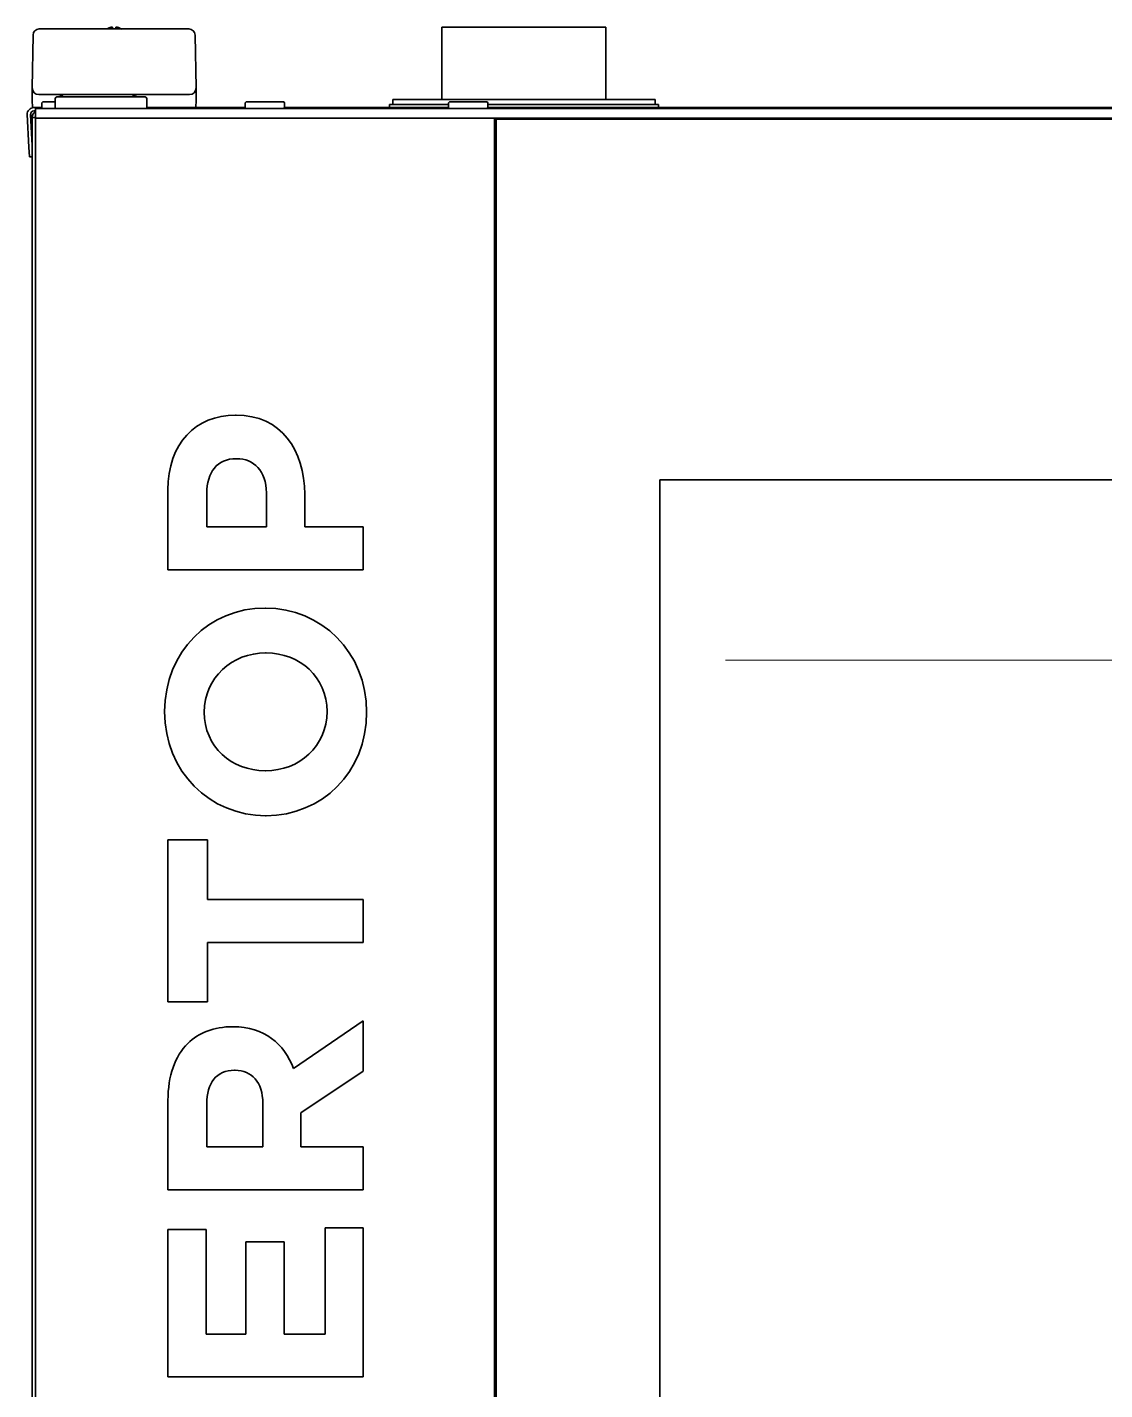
# Model space of a CAD drawing. Extents: x 5997 to 10491, y -672 to 3388.
# Drawn here: x 8371.6 to 8700.2, y 1697.4 to 2112.8 of the extents above; entities that cross this region are included whole.
import ezdxf

# ---------------------------------------------------------------- set-up
doc = ezdxf.new("R2010")
doc.units = 0
doc.header["$LTSCALE"] = 5
doc.layers.get('0').update_dxf_attribs({"linetype": 'CONTINUOUS', "lineweight": 0})
doc.layers.add('1', color=7, linetype='CONTINUOUS', true_color=0xffffff)

msp = doc.modelspace()

# ---------------------------------------------------------------- linework, layer by layer
at = {"color": 2, "linetype": 'Continuous'}
msp.add_line((8584.57, 1919.83), (9022.57, 1919.83), dxfattribs=at)
at = {"layer": '1', "color": 7, "linetype": 'Continuous', "lineweight": 35}
for p, q in [((8373.07, 2094.33), (8373.35, 2110.46)), ((8375.25, 2112.33), (8380.35, 2112.33)), ((8380.35, 2112.33), (8415.79, 2112.33)), ((8415.79, 2112.33), (8420.89, 2112.33)), ((8422.79, 2110.46), (8423.07, 2094.33)), ((8548.07, 2112.83), (8498.07, 2112.83)), ((8498.07, 2112.83), (8498.07, 2090.82)), ((8548.07, 2090.82), (8548.07, 2112.83)), ((8373.08, 2094.26), (8373.07, 2094.33)), ((8373.07, 2094.32), (8373.07, 2094.33)), ((8373.08, 2094.18), (8373.07, 2094.26)), ((8373.08, 2090.19), (8373.08, 2094.18)), ((8423.07, 2094.33), (8423.07, 2094.26)), ((8423.07, 2094.33), (8423.07, 2094.32)), ((8423.07, 2090.33), (8423.07, 2094.29)), ((8423.07, 2094.29), (8423.07, 2094.18)), ((8423.07, 2094.18), (8423.07, 2090.19)), ((8373.13, 2088.81), (8373.08, 2090.19)), ((8380.07, 2092.33), (8375.07, 2092.33)), ((8376.32, 2090.08), (8376.07, 2089.83)), ((8376.07, 2089.83), (8376.07, 2088.33)), ((8380.11, 2090.08), (8376.32, 2090.08)), ((8416.07, 2092.33), (8380.07, 2092.33)), ((8380.13, 2091.08), (8380.07, 2088.08)), ((8394.07, 2091.58), (8380.63, 2091.58)), ((8407.52, 2091.58), (8394.07, 2091.58)), ((8408.07, 2088.08), (8408.02, 2091.08)), ((8421.07, 2092.33), (8416.07, 2092.33)), ((8423.07, 2090.19), (8423.02, 2088.81)), ((8423.07, 2090.19), (8423.07, 2090.33)), ((8438.32, 2090.08), (8438.07, 2089.83)), ((8438.07, 2089.83), (8438.07, 2088.33)), ((8449.82, 2090.08), (8438.32, 2090.08)), ((8450.07, 2089.83), (8449.82, 2090.08)), ((8450.07, 2088.33), (8450.07, 2089.83)), ((8483.07, 2090.83), (8563.07, 2090.83)), ((8483.07, 2090.83), (8483.07, 2089.33)), ((8500.32, 2090.08), (8500.07, 2089.83)), ((8500.07, 2089.83), (8500.07, 2088.33)), ((8511.82, 2090.08), (8500.32, 2090.08)), ((8512.07, 2089.83), (8511.82, 2090.08)), ((8512.07, 2088.33), (8512.07, 2089.83)), ((8563.07, 2089.33), (8563.07, 2090.83)), ((8371.58, 2086.22), (8372.09, 2076.32)), ((8372.57, 2086.27), (8373.07, 2076.76)), ((8372.63, 2086.66), (8373.07, 2078.19)), ((8373.57, 2088.33), (8373.63, 2088.33)), ((8374.07, 2087.33), (8373.57, 2087.33)), ((8375.08, 2088.33), (8373.63, 2088.33)), ((8374.07, 2088.08), (8376.07, 2088.08)), ((8374.07, 2088.08), (8374.07, 2085.08)), ((8374.57, 2088.33), (8374.57, 2088.08)), ((8376.07, 2088.33), (8375.08, 2088.33)), ((8376.07, 2088.33), (8376.32, 2088.08)), ((8376.07, 2088.08), (9230.07, 2088.08)), ((8421.07, 2088.33), (8408.07, 2088.33)), ((8422.52, 2088.33), (8421.07, 2088.33)), ((8438.08, 2088.33), (8422.52, 2088.33)), ((8438.07, 2088.33), (8438.32, 2088.08)), ((8449.82, 2088.08), (8450.07, 2088.33)), ((8450.08, 2088.33), (8500.07, 2088.33)), ((8482.07, 2089.33), (8500.07, 2089.33)), ((8482.07, 2089.33), (8482.07, 2088.33)), ((8500.07, 2088.33), (8500.32, 2088.08)), ((8511.82, 2088.08), (8512.07, 2088.33)), ((8512.08, 2089.33), (8564.07, 2089.33)), ((9094.06, 2088.33), (8512.08, 2088.33)), ((8564.07, 2088.33), (8564.07, 2089.33)), ((8373.07, 1373.93), (8373.07, 2085.33)), ((8374.07, 2085.33), (8373.07, 2085.33)), ((8376.07, 2085.08), (8374.07, 2085.08)), ((8374.07, 1400.58), (8374.07, 2085.08)), ((8374.07, 2085.08), (8374.07, 2085.08)), ((8376.07, 2085.08), (8512.07, 2085.08)), ((8512.07, 2085.08), (9230.07, 2085.08)), ((8514.07, 1400.58), (8514.07, 2085.08)), ((8514.57, 2084.83), (8514.57, 1400.83)), ((9091.57, 2084.83), (8514.57, 2084.83)), ((8515.07, 2085.08), (8515.07, 2084.83)), ((8515.55, 2084.83), (8515.55, 2085.08)), ((8515.57, 2084.83), (8515.57, 2085.08)), ((8549.57, 2085.08), (8549.57, 2084.83)), ((8372.25, 2073.33), (8372.09, 2076.32)), ((8372.25, 2073.33), (8373.07, 2073.37)), ((8435.26, 1994.58), (8435.09, 1994.58)), ((8435.35, 1981.3), (8435.52, 1981.3)), ((8564.57, 1510.83), (8564.57, 1974.83)), ((8564.57, 1974.83), (9041.57, 1974.83)), ((8414.5, 1971.77), (8414.5, 1947.43)), ((8426.33, 1960.53), (8426.33, 1970.66)), ((8444.54, 1970.92), (8444.54, 1960.53)), ((8456.2, 1960.53), (8456.2, 1970.49)), ((8444.54, 1960.53), (8426.33, 1960.53)), ((8474.07, 1960.53), (8456.2, 1960.53)), ((8474.07, 1947.43), (8474.07, 1960.53)), ((8414.5, 1947.43), (8474.07, 1947.43)), ((8444.29, 1935.77), (8444.12, 1935.77)), ((8444.29, 1922.07), (8444.46, 1922.07)), ((8444.29, 1886.15), (8444.12, 1886.15)), ((8444.29, 1872.45), (8444.46, 1872.45)), ((8414.5, 1865.04), (8414.5, 1815.68)), ((8426.58, 1865.04), (8414.5, 1865.04)), ((8426.58, 1846.92), (8426.58, 1865.04)), ((8474.07, 1846.92), (8426.58, 1846.92)), ((8474.07, 1833.81), (8474.07, 1846.92)), ((8426.58, 1833.81), (8474.07, 1833.81)), ((8426.58, 1815.68), (8426.58, 1833.81)), ((8414.5, 1815.68), (8426.58, 1815.68)), ((8434.33, 1808.11), (8434.16, 1808.11)), ((8474.07, 1809.9), (8452.8, 1795.34)), ((8474.07, 1794.58), (8474.07, 1809.9)), ((8434.84, 1794.83), (8435.01, 1794.83)), ((8455.01, 1781.81), (8474.07, 1794.58)), ((8414.5, 1785.64), (8414.5, 1758.41)), ((8426.33, 1771.51), (8426.33, 1784.53)), ((8443.43, 1784.79), (8443.43, 1771.51)), ((8455.01, 1771.51), (8455.01, 1781.81)), ((8443.43, 1771.51), (8426.33, 1771.51)), ((8474.07, 1771.51), (8455.01, 1771.51)), ((8474.07, 1758.41), (8474.07, 1771.51)), ((8414.5, 1758.41), (8474.07, 1758.41)), ((8426.16, 1746.32), (8414.5, 1746.32)), ((8414.5, 1746.32), (8414.5, 1701.38)), ((8426.16, 1714.41), (8426.16, 1746.32)), ((8462.41, 1746.75), (8462.41, 1714.41)), ((8474.07, 1746.75), (8462.41, 1746.75)), ((8474.07, 1701.38), (8474.07, 1746.75)), ((8438.24, 1742.49), (8438.24, 1714.41)), ((8449.9, 1742.49), (8438.24, 1742.49)), ((8449.9, 1714.41), (8449.9, 1742.49)), ((8438.24, 1714.41), (8426.16, 1714.41)), ((8462.41, 1714.41), (8449.9, 1714.41)), ((8414.5, 1701.38), (8474.07, 1701.38))]:
    msp.add_line(p, q, dxfattribs=at)
for centre, radius, start, end in [((8375.25, 2110.43), 1.9, 90, 179), ((8420.89, 2110.43), 1.9, 1, 90), ((8375.07, 2094.33), 2, 182, 270), ((8421.07, 2094.33), 2, 270, 358), ((8380.63, 2091.08), 0.5, 90, 179), ((8380.62, 2089.33), 3, 48.59, 90), ((8405.52, 2089.33), 3, 90, 131.41), ((8407.52, 2091.08), 0.5, 1, 90), ((8373.57, 2086.33), 2, 90, 183), ((8373.57, 2086.33), 1, 90, 183)]:
    msp.add_arc(centre, radius, start, end, dxfattribs=at)
for centre, major_axis, ratio, start_param, end_param in [((8356.61, 2508.38), (-16.46, 414.14), 0.000092, 3.131473, 3.160761), ((8423.74, 2056.13), (-0.67, 38.22), 0.000913, 0.034871, 0.052311), ((8439.63, 2511.07), (16.56, 416.83), 0.000092, 3.122413, 3.157298), ((8372.41, 1888.14), (0.67, 38.2), 0.000913, 6.230864, 6.248307)]:
    msp.add_ellipse(centre, major_axis=major_axis, ratio=ratio, start_param=start_param, end_param=end_param, dxfattribs=at)
for points, knots in [([(8397.07, 2112.82), (8397.02, 2112.81), (8396.91, 2112.78), (8396.75, 2112.73), (8396.59, 2112.67), (8396.43, 2112.61), (8396.28, 2112.54), (8396.13, 2112.47), (8395.99, 2112.4), (8395.9, 2112.35), (8395.88, 2112.33)], [0, 0, 0, 0, 0.134115, 0.26823, 0.402345, 0.53646, 0.670575, 0.80469, 0.938805, 1, 1, 1, 1]), ([(8397.57, 2112.27), (8397.57, 2112.4), (8397.57, 2112.5), (8397.57, 2112.64), (8397.57, 2112.68), (8397.57, 2112.76), (8397.57, 2112.79), (8397.57, 2112.82)], [0, 0, 0, 0, 0.5, 0.5, 0.75, 0.75, 1, 1, 1, 1]), ([(8400.37, 2112.27), (8400.17, 2112.4), (8399.96, 2112.5), (8399.64, 2112.64), (8399.53, 2112.68), (8399.3, 2112.76), (8399.19, 2112.79), (8399.07, 2112.82)], [0, 0, 0, 0, 0.5, 0.5, 0.75, 0.75, 1, 1, 1, 1]), ([(8373.07, 2085.33), (8373.07, 2085.46), (8373.09, 2085.59), (8373.14, 2085.84), (8373.18, 2085.97), (8373.28, 2086.21), (8373.34, 2086.33), (8373.48, 2086.55), (8373.57, 2086.65), (8373.75, 2086.83), (8373.85, 2086.92), (8373.99, 2087.01), (8374.02, 2087.03), (8374.05, 2087.05)], [0, 0, 0, 0, 0.189429, 0.189429, 0.378859, 0.378859, 0.568288, 0.568288, 0.757717, 0.757717, 0.947146, 0.947146, 1, 1, 1, 1]), ([(8373.13, 2088.81), (8373.13, 2088.8), (8373.13, 2088.79), (8373.13, 2088.77), (8373.13, 2088.75), (8373.13, 2088.74)], [0, 0, 0, 0, 0.5, 0.5, 1, 1, 1, 1]), ([(8373.13, 2088.74), (8373.14, 2088.71), (8373.15, 2088.68), (8373.16, 2088.64), (8373.17, 2088.63), (8373.18, 2088.6), (8373.18, 2088.59), (8373.21, 2088.55), (8373.22, 2088.53), (8373.25, 2088.49), (8373.26, 2088.48), (8373.28, 2088.46), (8373.29, 2088.45), (8373.33, 2088.42), (8373.35, 2088.41), (8373.39, 2088.39), (8373.4, 2088.38), (8373.43, 2088.37), (8373.44, 2088.36), (8373.48, 2088.35), (8373.51, 2088.34), (8373.55, 2088.33), (8373.57, 2088.33), (8373.6, 2088.33), (8373.61, 2088.33), (8373.63, 2088.33)], [0, 0, 0, 0, 0.125, 0.125, 0.1875, 0.1875, 0.25, 0.25, 0.375, 0.375, 0.4375, 0.4375, 0.5, 0.5, 0.625, 0.625, 0.6875, 0.6875, 0.75, 0.75, 0.875, 0.875, 0.9375, 0.9375, 1, 1, 1, 1]), ([(8422.52, 2088.33), (8422.53, 2088.33), (8422.55, 2088.33), (8422.58, 2088.33), (8422.59, 2088.33), (8422.64, 2088.34), (8422.66, 2088.35), (8422.7, 2088.36), (8422.72, 2088.37), (8422.75, 2088.38), (8422.76, 2088.39), (8422.8, 2088.41), (8422.82, 2088.42), (8422.85, 2088.45), (8422.86, 2088.46), (8422.88, 2088.48), (8422.89, 2088.49), (8422.92, 2088.53), (8422.94, 2088.55), (8422.96, 2088.59), (8422.97, 2088.6), (8422.98, 2088.63), (8422.99, 2088.64), (8423, 2088.68), (8423.01, 2088.71), (8423.01, 2088.74)], [0, 0, 0, 0, 0.0625, 0.0625, 0.125, 0.125, 0.25, 0.25, 0.3125, 0.3125, 0.375, 0.375, 0.5, 0.5, 0.5625, 0.5625, 0.625, 0.625, 0.75, 0.75, 0.8125, 0.8125, 0.875, 0.875, 1, 1, 1, 1]), ([(8423.01, 2088.74), (8423.02, 2088.75), (8423.02, 2088.77), (8423.02, 2088.79), (8423.02, 2088.8), (8423.02, 2088.81)], [0, 0, 0, 0, 0.5, 0.5, 1, 1, 1, 1])]:
    msp.add_open_spline(points, degree=3, knots=knots, dxfattribs=at)
for points, degree in [([(8397.57, 2112.82), (8397.55, 2112.83), (8397.5, 2112.83), (8397.42, 2112.84), (8397.35, 2112.84), (8397.28, 2112.84), (8397.21, 2112.84), (8397.14, 2112.83), (8397.1, 2112.82), (8397.07, 2112.82)], 3), ([(8399.07, 2112.82), (8399.05, 2112.82), (8399, 2112.83), (8398.93, 2112.84), (8398.86, 2112.84), (8398.79, 2112.84), (8398.72, 2112.84), (8398.64, 2112.83), (8398.6, 2112.82), (8398.57, 2112.82)], 3), ([(8398.57, 2112.82), (8398.57, 2112.81), (8398.57, 2112.78), (8398.57, 2112.73), (8398.57, 2112.67), (8398.57, 2112.61), (8398.57, 2112.54), (8398.57, 2112.47), (8398.57, 2112.38), (8398.57, 2112.31), (8398.57, 2112.27)], 3), ([(8373.08, 2094.21), (8373.08, 2094.2), (8373.08, 2094.19), (8373.08, 2094.18)], 3), ([(8423.07, 2094.22), (8423.07, 2094.18)], 1), ([(8435.09, 1994.58), (8422.92, 1994.58), (8414.5, 1985.98), (8414.5, 1971.77)], 3), ([(8456.2, 1970.49), (8456.2, 1983.85), (8449.05, 1994.58), (8435.26, 1994.58)], 3), ([(8426.33, 1970.66), (8426.33, 1977.21), (8429.48, 1981.3), (8435.35, 1981.3)], 3), ([(8435.52, 1981.3), (8440.63, 1981.3), (8444.54, 1977.47), (8444.54, 1970.92)], 3), ([(8444.12, 1935.77), (8427.18, 1935.77), (8413.48, 1922.58), (8413.48, 1904.19)], 3), ([(8475.09, 1904.02), (8475.09, 1922.41), (8461.22, 1935.77), (8444.29, 1935.77)], 3), ([(8425.56, 1904.02), (8425.56, 1914.58), (8434.07, 1922.07), (8444.29, 1922.07)], 3), ([(8444.46, 1922.07), (8454.67, 1922.07), (8463.01, 1914.75), (8463.01, 1904.19)], 3), ([(8413.48, 1904.19), (8413.48, 1885.81), (8427.35, 1872.45), (8444.29, 1872.45)], 3), ([(8444.12, 1886.15), (8433.9, 1886.15), (8425.56, 1893.47), (8425.56, 1904.02)], 3), ([(8463.01, 1904.19), (8463.01, 1893.64), (8454.5, 1886.15), (8444.29, 1886.15)], 3), ([(8444.46, 1872.45), (8461.39, 1872.45), (8475.09, 1885.64), (8475.09, 1904.02)], 3), ([(8434.16, 1808.11), (8428.54, 1808.11), (8423.86, 1806.32), (8420.54, 1803)], 3), ([(8452.8, 1795.34), (8449.99, 1802.92), (8443.95, 1808.11), (8434.33, 1808.11)], 3), ([(8420.54, 1803), (8416.63, 1799.09), (8414.5, 1793.21), (8414.5, 1785.64)], 3), ([(8426.33, 1784.53), (8426.33, 1790.92), (8429.22, 1794.83), (8434.84, 1794.83)], 3), ([(8435.01, 1794.83), (8440.03, 1794.83), (8443.43, 1791.17), (8443.43, 1784.79)], 3)]:
    msp.add_open_spline(points, degree=degree, dxfattribs=at)

doc.saveas('drawing.dxf')
